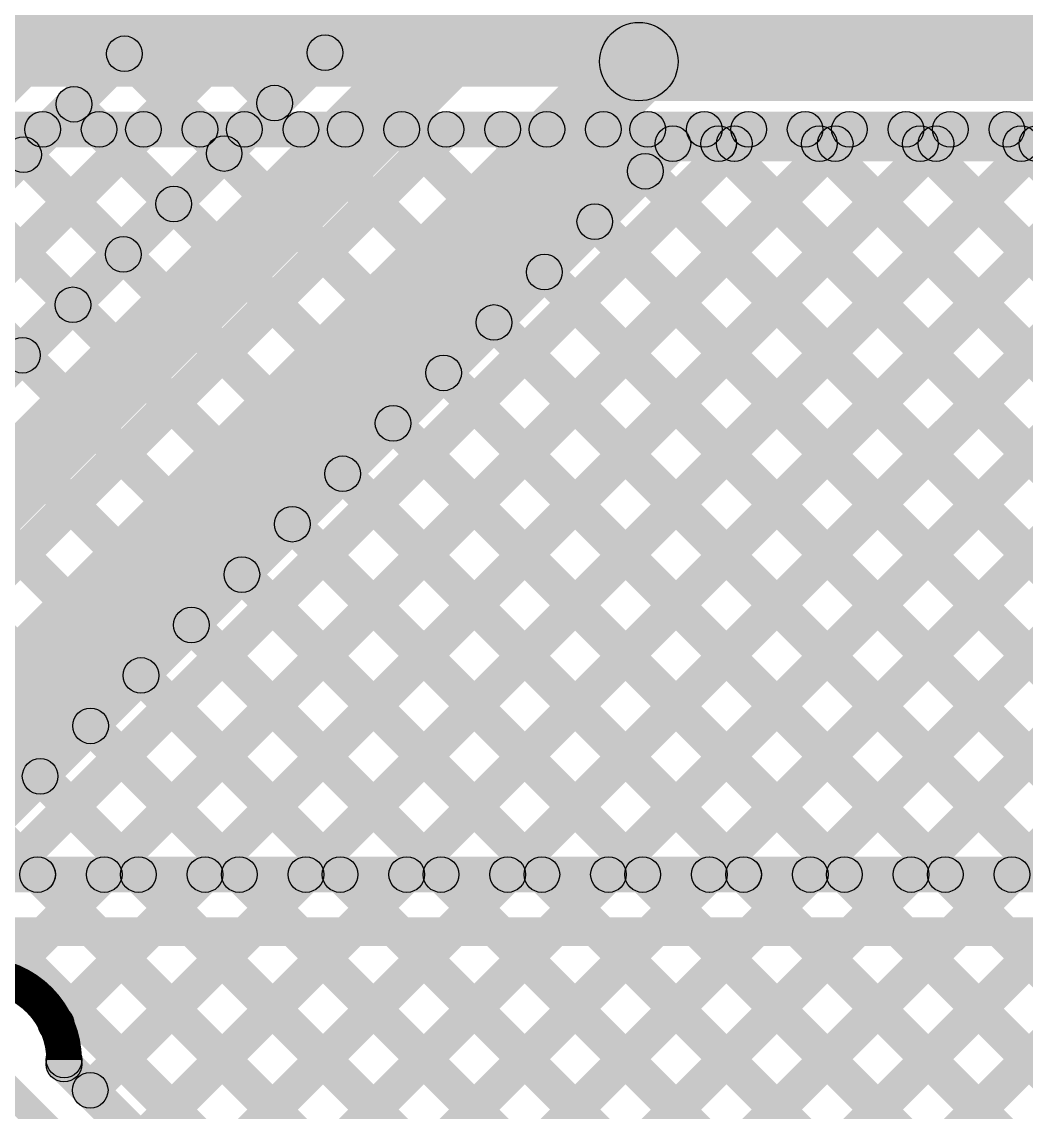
# Model space of a CAD drawing. Header units: millimetres. Extents: x -0.08 to 5.25, y -0.08 to 2.73.
# Drawn here: x 1.205 to 1.4866, y 2.0134 to 2.3192 of the extents above; entities that cross this region are included whole.
import ezdxf

# ---------------------------------------------------------------- set-up
doc = ezdxf.new("R2010")
doc.units = ezdxf.units.MM
doc.header["$MEASUREMENT"] = 0
doc.layers.add('BottomLayer', color=5, linetype='Continuous')
doc.layers.add('TopLayer', color=1, linetype='Continuous')

msp = doc.modelspace()

# ---------------------------------------------------------------- hatches: boundary and pattern name
at = {"layer": 'BottomLayer'}
for points in [[(0.98178, 2.07522), (0.96622, 2.09078), (1.28922, 2.41378), (1.30478, 2.39822)], [(1.10646, 2.17587), (1.09939, 2.18294), (1.30299, 2.38654), (1.31006, 2.37946)], [(1.10646, 2.17587), (1.09939, 2.18294), (1.30299, 2.38654), (1.31006, 2.37946)], [(1.12929, 2.17215), (1.12222, 2.17922), (1.32953, 2.38654), (1.33661, 2.37946)], [(1.12929, 2.17215), (1.12222, 2.17922), (1.32953, 2.38654), (1.3366, 2.37946)], [(1.13834, 2.15292), (1.13127, 2.15999), (1.35782, 2.38654), (1.36489, 2.37946)], [(1.13834, 2.15292), (1.13127, 2.15999), (1.35782, 2.38654), (1.36489, 2.37946)], [(1.13828, 2.15174), (1.13121, 2.15881), (1.3322, 2.3598), (1.33927, 2.35273)], [(1.13828, 2.15174), (1.13121, 2.15881), (1.3322, 2.3598), (1.33927, 2.35273)], [(1.10278, 2.07522), (1.08722, 2.09078), (1.34422, 2.34778), (1.35978, 2.33222)], [(1.25847, 2.33495), (1.26555, 2.34202), (1.29352, 2.31405), (1.28645, 2.30697)], [(1.25847, 2.33495), (1.26554, 2.34202), (1.29352, 2.31404), (1.28645, 2.30697)], [(1.24433, 2.32081), (1.2514, 2.32788), (1.27938, 2.2999), (1.27231, 2.29283)], [(1.24433, 2.3208), (1.2514, 2.32788), (1.27938, 2.2999), (1.2723, 2.29283)], [(1.378, 2.297), (1.378, 2.319), (2.19011, 2.319), (2.19011, 2.297)], [(1.13378, 2.04822), (1.11822, 2.06378), (1.37022, 2.31578), (1.38578, 2.30022)], [(1.23019, 2.30666), (1.23726, 2.31373), (1.26523, 2.28576), (1.25816, 2.27869)], [(1.23019, 2.30666), (1.23726, 2.31373), (1.26523, 2.28576), (1.25816, 2.27869)], [(1.21605, 2.29252), (1.22312, 2.29959), (1.25109, 2.27162), (1.24402, 2.26455)], [(1.21605, 2.29252), (1.22312, 2.29959), (1.25109, 2.27162), (1.24402, 2.26455)], [(1.15254, 2.02569), (1.14546, 2.03276), (1.40124, 2.28854), (1.40831, 2.28146)], [(1.15254, 2.04294), (1.14546, 2.05001), (1.38399, 2.28854), (1.39106, 2.28146)], [(1.15254, 2.02569), (1.14546, 2.03276), (1.40124, 2.28854), (1.40831, 2.28146)], [(1.15254, 2.04294), (1.14546, 2.05001), (1.38399, 2.28854), (1.39106, 2.28146)], [(1.20262, 2.04749), (1.19555, 2.05456), (1.42952, 2.28854), (1.4366, 2.28146)], [(1.20262, 2.04749), (1.19555, 2.05456), (1.42952, 2.28854), (1.43659, 2.28146)], [(1.21806, 2.03465), (1.21099, 2.04172), (1.45781, 2.28854), (1.46488, 2.28146)], [(1.21806, 2.03465), (1.21099, 2.04172), (1.45781, 2.28854), (1.46488, 2.28146)], [(1.22766, 2.01596), (1.22059, 2.02303), (1.48609, 2.28854), (1.49316, 2.28146)], [(1.22766, 2.01596), (1.22059, 2.02304), (1.48609, 2.28854), (1.49316, 2.28146)], [(1.24181, 2.00182), (1.23473, 2.00889), (1.51438, 2.28854), (1.52145, 2.28146)], [(1.24181, 2.00182), (1.23473, 2.00889), (1.51438, 2.28854), (1.52145, 2.28146)], [(1.25595, 1.98768), (1.24888, 1.99475), (1.54266, 2.28854), (1.54973, 2.28146)], [(1.25595, 1.98768), (1.24888, 1.99475), (1.54266, 2.28854), (1.54973, 2.28146)], [(1.27009, 1.97354), (1.26302, 1.98061), (1.57095, 2.28854), (1.57802, 2.28146)], [(1.27009, 1.97354), (1.26302, 1.98061), (1.57095, 2.28854), (1.57802, 2.28146)], [(1.28423, 1.9594), (1.27716, 1.96647), (1.59923, 2.28854), (1.6063, 2.28146)], [(1.28423, 1.9594), (1.27716, 1.96647), (1.59923, 2.28854), (1.6063, 2.28146)], [(1.29735, 1.94422), (1.29027, 1.9513), (1.62751, 2.28854), (1.63459, 2.28146)], [(1.29735, 1.94422), (1.29027, 1.9513), (1.62751, 2.28854), (1.63458, 2.28146)], [(1.29835, 1.91694), (1.29128, 1.92401), (1.6558, 2.28854), (1.66287, 2.28146)], [(1.29835, 1.91694), (1.29128, 1.92401), (1.6558, 2.28854), (1.66287, 2.28146)], [(1.32615, 1.91646), (1.31908, 1.92354), (1.68408, 2.28854), (1.69115, 2.28146)], [(1.32615, 1.91646), (1.31908, 1.92354), (1.68408, 2.28854), (1.69115, 2.28146)], [(1.35444, 1.91646), (1.34737, 1.92354), (1.71237, 2.28854), (1.71944, 2.28146)], [(1.35444, 1.91646), (1.34737, 1.92354), (1.71237, 2.28854), (1.71944, 2.28146)], [(1.38272, 1.91646), (1.37565, 1.92354), (1.74065, 2.28854), (1.74772, 2.28146)], [(1.38272, 1.91646), (1.37565, 1.92354), (1.74065, 2.28854), (1.74772, 2.28146)], [(1.38753, 2.28), (1.38753, 2.29), (2.18059, 2.29), (2.18059, 2.28)], [(1.38753, 2.28), (1.38753, 2.29), (2.18059, 2.29), (2.18059, 2.28)], [(1.39681, 2.28146), (1.40388, 2.28854), (1.76888, 1.92354), (1.76181, 1.91646)], [(1.39681, 2.28146), (1.40388, 2.28854), (1.76888, 1.92354), (1.76181, 1.91646)], [(1.42509, 2.28146), (1.43217, 2.28854), (1.79717, 1.92354), (1.79009, 1.91646)], [(1.42509, 2.28146), (1.43216, 2.28854), (1.79716, 1.92354), (1.79009, 1.91646)], [(1.45338, 2.28146), (1.46045, 2.28854), (1.82545, 1.92354), (1.81838, 1.91646)], [(1.45338, 2.28146), (1.46045, 2.28854), (1.82545, 1.92354), (1.81838, 1.91646)], [(1.48166, 2.28146), (1.48873, 2.28854), (1.85373, 1.92354), (1.84666, 1.91646)], [(1.48166, 2.28146), (1.48873, 2.28854), (1.85373, 1.92354), (1.84666, 1.91646)], [(1.20191, 2.27838), (1.20898, 2.28545), (1.23695, 2.25748), (1.22988, 2.25041)], [(1.20191, 2.27838), (1.20898, 2.28545), (1.23695, 2.25748), (1.22988, 2.25041)], [(1.37626, 2.27373), (1.38333, 2.2808), (1.7406, 1.92354), (1.73353, 1.91646)], [(1.37626, 2.27373), (1.38333, 2.2808), (1.7406, 1.92354), (1.73352, 1.91646)], [(1.18776, 2.26424), (1.19483, 2.27131), (1.22281, 2.24333), (1.21574, 2.23626)], [(1.18776, 2.26424), (1.19483, 2.27131), (1.22281, 2.24333), (1.21574, 2.23626)], [(1.36212, 2.25959), (1.36919, 2.26666), (1.71231, 1.92354), (1.70524, 1.91646)], [(1.36212, 2.25959), (1.36919, 2.26666), (1.71231, 1.92354), (1.70524, 1.91646)], [(1.17362, 2.25009), (1.18069, 2.25717), (1.20867, 2.22919), (1.20159, 2.22212)], [(1.17362, 2.25009), (1.18069, 2.25717), (1.20867, 2.22919), (1.20159, 2.22212)], [(1.34797, 2.24545), (1.35505, 2.25252), (1.68403, 1.92354), (1.67696, 1.91646)], [(1.34797, 2.24545), (1.35504, 2.25252), (1.68403, 1.92354), (1.67696, 1.91646)], [(1.33383, 2.23131), (1.3409, 2.23838), (1.65574, 1.92354), (1.64867, 1.91646)], [(1.33383, 2.2313), (1.3409, 2.23838), (1.65574, 1.92354), (1.64867, 1.91646)], [(1.31969, 2.21716), (1.32676, 2.22423), (1.62746, 1.92354), (1.62039, 1.91646)], [(1.31969, 2.21716), (1.32676, 2.22423), (1.62746, 1.92354), (1.62039, 1.91646)], [(1.30555, 2.20302), (1.31262, 2.21009), (1.59918, 1.92354), (1.5921, 1.91646)], [(1.30555, 2.20302), (1.31262, 2.21009), (1.59917, 1.92354), (1.5921, 1.91646)], [(1.29141, 2.18888), (1.29848, 2.19595), (1.57089, 1.92354), (1.56382, 1.91646)], [(1.29141, 2.18888), (1.29848, 2.19595), (1.57089, 1.92354), (1.56382, 1.91646)], [(1.27726, 2.17474), (1.28433, 2.18181), (1.54261, 1.92354), (1.53554, 1.91646)], [(1.27726, 2.17474), (1.28433, 2.18181), (1.54261, 1.92354), (1.53553, 1.91646)], [(1.26312, 2.16059), (1.27019, 2.16767), (1.51432, 1.92354), (1.50725, 1.91646)], [(1.26312, 2.16059), (1.27019, 2.16767), (1.51432, 1.92354), (1.50725, 1.91646)], [(1.24898, 2.14645), (1.25605, 2.15352), (1.48604, 1.92354), (1.47897, 1.91646)], [(1.24898, 2.14645), (1.25605, 2.15352), (1.48604, 1.92354), (1.47897, 1.91646)], [(1.23484, 2.13231), (1.24191, 2.13938), (1.45775, 1.92354), (1.45068, 1.91646)], [(1.23484, 2.13231), (1.24191, 2.13938), (1.45775, 1.92354), (1.45068, 1.91646)], [(1.22069, 2.11817), (1.22777, 2.12524), (1.42947, 1.92354), (1.4224, 1.91646)], [(1.22069, 2.11817), (1.22777, 2.12524), (1.42947, 1.92354), (1.4224, 1.91646)], [(1.20655, 2.10403), (1.21362, 2.1111), (1.40119, 1.92354), (1.39411, 1.91646)], [(1.20655, 2.10403), (1.21362, 2.1111), (1.40118, 1.92354), (1.39411, 1.91646)], [(1.19241, 2.08988), (1.19948, 2.09695), (1.3729, 1.92354), (1.36583, 1.91646)], [(1.19241, 2.08988), (1.19948, 2.09695), (1.3729, 1.92354), (1.36583, 1.91646)], [(1.17827, 2.07574), (1.18534, 2.08281), (1.34462, 1.92354), (1.33755, 1.91646)], [(1.17827, 2.07574), (1.18534, 2.08281), (1.34462, 1.92354), (1.33754, 1.91646)], [(1.19017, 2.02517), (1.19583, 2.03083), (1.28164, 1.94502), (1.27598, 1.93936)], [(1.21325, 2.02331), (1.22032, 2.03038), (1.29365, 1.95705), (1.28658, 1.94998)], [(1.21325, 2.02331), (1.22032, 2.03038), (1.29365, 1.95705), (1.28658, 1.94998)]]:
    msp.add_hatch(color=5, dxfattribs=at).paths.add_polyline_path(points)
h = msp.add_hatch(color=5, dxfattribs=at)
edge = h.paths.add_edge_path()
edge.add_arc((1.378, 2.308), 0.011, 0, 360)
h = msp.add_hatch(color=5, dxfattribs=at)
edge = h.paths.add_edge_path()
edge.add_arc((1.378, 2.308), 0.011, 0, 360)
h = msp.add_hatch(color=5, dxfattribs=at)
edge = h.paths.add_edge_path()
edge.add_arc((1.23373, 2.3102), 0.005, 0, 360)
h = msp.add_hatch(color=5, dxfattribs=at)
edge = h.paths.add_edge_path()
edge.add_arc((1.23373, 2.3102), 0.005, 0, 360)
h = msp.add_hatch(color=5, dxfattribs=at)
edge = h.paths.add_edge_path()
edge.add_arc((1.28998, 2.31051), 0.005, 0, 360)
h = msp.add_hatch(color=5, dxfattribs=at)
edge = h.paths.add_edge_path()
edge.add_arc((1.28998, 2.31051), 0.005, 0, 360)
h = msp.add_hatch(color=5, dxfattribs=at)
edge = h.paths.add_edge_path()
edge.add_arc((1.21958, 2.29606), 0.005, 0, 360)
h = msp.add_hatch(color=5, dxfattribs=at)
edge = h.paths.add_edge_path()
edge.add_arc((1.21958, 2.29606), 0.005, 0, 360)
h = msp.add_hatch(color=5, dxfattribs=at)
edge = h.paths.add_edge_path()
edge.add_arc((1.27584, 2.29637), 0.005, 0, 360)
h = msp.add_hatch(color=5, dxfattribs=at)
edge = h.paths.add_edge_path()
edge.add_arc((1.27584, 2.29637), 0.005, 0, 360)
h = msp.add_hatch(color=5, dxfattribs=at)
edge = h.paths.add_edge_path()
edge.add_arc((1.38753, 2.285), 0.005, 0, 360)
h = msp.add_hatch(color=5, dxfattribs=at)
edge = h.paths.add_edge_path()
edge.add_arc((1.38753, 2.285), 0.005, 0, 360)
h = msp.add_hatch(color=5, dxfattribs=at)
edge = h.paths.add_edge_path()
edge.add_arc((1.38753, 2.285), 0.005, 0, 360)
h = msp.add_hatch(color=5, dxfattribs=at)
edge = h.paths.add_edge_path()
edge.add_arc((1.38753, 2.285), 0.005, 0, 360)
h = msp.add_hatch(color=5, dxfattribs=at)
edge = h.paths.add_edge_path()
edge.add_arc((1.40035, 2.285), 0.005, 0, 360)
h = msp.add_hatch(color=5, dxfattribs=at)
edge = h.paths.add_edge_path()
edge.add_arc((1.40034, 2.285), 0.005, 0, 360)
h = msp.add_hatch(color=5, dxfattribs=at)
edge = h.paths.add_edge_path()
edge.add_arc((1.40478, 2.285), 0.005, 0, 360)
h = msp.add_hatch(color=5, dxfattribs=at)
edge = h.paths.add_edge_path()
edge.add_arc((1.40477, 2.285), 0.005, 0, 360)
h = msp.add_hatch(color=5, dxfattribs=at)
edge = h.paths.add_edge_path()
edge.add_arc((1.42863, 2.285), 0.005, 0, 360)
h = msp.add_hatch(color=5, dxfattribs=at)
edge = h.paths.add_edge_path()
edge.add_arc((1.42863, 2.285), 0.005, 0, 360)
h = msp.add_hatch(color=5, dxfattribs=at)
edge = h.paths.add_edge_path()
edge.add_arc((1.43306, 2.285), 0.005, 0, 360)
h = msp.add_hatch(color=5, dxfattribs=at)
edge = h.paths.add_edge_path()
edge.add_arc((1.43306, 2.285), 0.005, 0, 360)
h = msp.add_hatch(color=5, dxfattribs=at)
edge = h.paths.add_edge_path()
edge.add_arc((1.45691, 2.285), 0.005, 0, 360)
h = msp.add_hatch(color=5, dxfattribs=at)
edge = h.paths.add_edge_path()
edge.add_arc((1.45691, 2.285), 0.005, 0, 360)
h = msp.add_hatch(color=5, dxfattribs=at)
edge = h.paths.add_edge_path()
edge.add_arc((1.46134, 2.285), 0.005, 0, 360)
h = msp.add_hatch(color=5, dxfattribs=at)
edge = h.paths.add_edge_path()
edge.add_arc((1.46134, 2.285), 0.005, 0, 360)
h = msp.add_hatch(color=5, dxfattribs=at)
edge = h.paths.add_edge_path()
edge.add_arc((1.4852, 2.285), 0.005, 0, 360)
h = msp.add_hatch(color=5, dxfattribs=at)
edge = h.paths.add_edge_path()
edge.add_arc((1.4852, 2.285), 0.005, 0, 360)
h = msp.add_hatch(color=5, dxfattribs=at)
edge = h.paths.add_edge_path()
edge.add_arc((1.48963, 2.285), 0.005, 0, 360)
h = msp.add_hatch(color=5, dxfattribs=at)
edge = h.paths.add_edge_path()
edge.add_arc((1.48963, 2.285), 0.005, 0, 360)
h = msp.add_hatch(color=5, dxfattribs=at)
edge = h.paths.add_edge_path()
edge.add_arc((1.20544, 2.28191), 0.005, 0, 360)
h = msp.add_hatch(color=5, dxfattribs=at)
edge = h.paths.add_edge_path()
edge.add_arc((1.20544, 2.28191), 0.005, 0, 360)
h = msp.add_hatch(color=5, dxfattribs=at)
edge = h.paths.add_edge_path()
edge.add_arc((1.2617, 2.28223), 0.005, 0, 360)
h = msp.add_hatch(color=5, dxfattribs=at)
edge = h.paths.add_edge_path()
edge.add_arc((1.2617, 2.28223), 0.005, 0, 360)
h = msp.add_hatch(color=5, dxfattribs=at)
edge = h.paths.add_edge_path()
edge.add_arc((1.37979, 2.27727), 0.005, 0, 360)
h = msp.add_hatch(color=5, dxfattribs=at)
edge = h.paths.add_edge_path()
edge.add_arc((1.37979, 2.27727), 0.005, 0, 360)
h = msp.add_hatch(color=5, dxfattribs=at)
edge = h.paths.add_edge_path()
edge.add_arc((1.24756, 2.26808), 0.005, 0, 360)
h = msp.add_hatch(color=5, dxfattribs=at)
edge = h.paths.add_edge_path()
edge.add_arc((1.24756, 2.26808), 0.005, 0, 360)
h = msp.add_hatch(color=5, dxfattribs=at)
edge = h.paths.add_edge_path()
edge.add_arc((1.36565, 2.26313), 0.005, 0, 360)
h = msp.add_hatch(color=5, dxfattribs=at)
edge = h.paths.add_edge_path()
edge.add_arc((1.36565, 2.26312), 0.005, 0, 360)
h = msp.add_hatch(color=5, dxfattribs=at)
edge = h.paths.add_edge_path()
edge.add_arc((1.23341, 2.25394), 0.005, 0, 360)
h = msp.add_hatch(color=5, dxfattribs=at)
edge = h.paths.add_edge_path()
edge.add_arc((1.23341, 2.25394), 0.005, 0, 360)
h = msp.add_hatch(color=5, dxfattribs=at)
edge = h.paths.add_edge_path()
edge.add_arc((1.35151, 2.24898), 0.005, 0, 360)
h = msp.add_hatch(color=5, dxfattribs=at)
edge = h.paths.add_edge_path()
edge.add_arc((1.35151, 2.24898), 0.005, 0, 360)
h = msp.add_hatch(color=5, dxfattribs=at)
edge = h.paths.add_edge_path()
edge.add_arc((1.21927, 2.2398), 0.005, 0, 360)
h = msp.add_hatch(color=5, dxfattribs=at)
edge = h.paths.add_edge_path()
edge.add_arc((1.21927, 2.2398), 0.005, 0, 360)
h = msp.add_hatch(color=5, dxfattribs=at)
edge = h.paths.add_edge_path()
edge.add_arc((1.33737, 2.23484), 0.005, 0, 360)
h = msp.add_hatch(color=5, dxfattribs=at)
edge = h.paths.add_edge_path()
edge.add_arc((1.33737, 2.23484), 0.005, 0, 360)
h = msp.add_hatch(color=5, dxfattribs=at)
edge = h.paths.add_edge_path()
edge.add_arc((1.20513, 2.22566), 0.005, 0, 360)
h = msp.add_hatch(color=5, dxfattribs=at)
edge = h.paths.add_edge_path()
edge.add_arc((1.20513, 2.22566), 0.005, 0, 360)
h = msp.add_hatch(color=5, dxfattribs=at)
edge = h.paths.add_edge_path()
edge.add_arc((1.32323, 2.2207), 0.005, 0, 360)
h = msp.add_hatch(color=5, dxfattribs=at)
edge = h.paths.add_edge_path()
edge.add_arc((1.32323, 2.2207), 0.005, 0, 360)
h = msp.add_hatch(color=5, dxfattribs=at)
edge = h.paths.add_edge_path()
edge.add_arc((1.30908, 2.20656), 0.005, 0, 360)
h = msp.add_hatch(color=5, dxfattribs=at)
edge = h.paths.add_edge_path()
edge.add_arc((1.30908, 2.20656), 0.005, 0, 360)
h = msp.add_hatch(color=5, dxfattribs=at)
edge = h.paths.add_edge_path()
edge.add_arc((1.29494, 2.19241), 0.005, 0, 360)
h = msp.add_hatch(color=5, dxfattribs=at)
edge = h.paths.add_edge_path()
edge.add_arc((1.29494, 2.19241), 0.005, 0, 360)
h = msp.add_hatch(color=5, dxfattribs=at)
edge = h.paths.add_edge_path()
edge.add_arc((1.2808, 2.17827), 0.005, 0, 360)
h = msp.add_hatch(color=5, dxfattribs=at)
edge = h.paths.add_edge_path()
edge.add_arc((1.2808, 2.17827), 0.005, 0, 360)
h = msp.add_hatch(color=5, dxfattribs=at)
edge = h.paths.add_edge_path()
edge.add_arc((1.26666, 2.16413), 0.005, 0, 360)
h = msp.add_hatch(color=5, dxfattribs=at)
edge = h.paths.add_edge_path()
edge.add_arc((1.26666, 2.16413), 0.005, 0, 360)
h = msp.add_hatch(color=5, dxfattribs=at)
edge = h.paths.add_edge_path()
edge.add_arc((1.25251, 2.14999), 0.005, 0, 360)
h = msp.add_hatch(color=5, dxfattribs=at)
edge = h.paths.add_edge_path()
edge.add_arc((1.25251, 2.14999), 0.005, 0, 360)
h = msp.add_hatch(color=5, dxfattribs=at)
edge = h.paths.add_edge_path()
edge.add_arc((1.23837, 2.13585), 0.005, 0, 360)
h = msp.add_hatch(color=5, dxfattribs=at)
edge = h.paths.add_edge_path()
edge.add_arc((1.23837, 2.13585), 0.005, 0, 360)
h = msp.add_hatch(color=5, dxfattribs=at)
edge = h.paths.add_edge_path()
edge.add_arc((1.22423, 2.1217), 0.005, 0, 360)
h = msp.add_hatch(color=5, dxfattribs=at)
edge = h.paths.add_edge_path()
edge.add_arc((1.22423, 2.1217), 0.005, 0, 360)
h = msp.add_hatch(color=5, dxfattribs=at)
edge = h.paths.add_edge_path()
edge.add_arc((1.21009, 2.10756), 0.005, 0, 360)
h = msp.add_hatch(color=5, dxfattribs=at)
edge = h.paths.add_edge_path()
edge.add_arc((1.21009, 2.10756), 0.005, 0, 360)
h = msp.add_hatch(color=5, dxfattribs=at)
edge = h.paths.add_edge_path()
edge.add_arc((1.21452, 2.03818), 0.005, 0, 360)
h = msp.add_hatch(color=5, dxfattribs=at)
edge = h.paths.add_edge_path()
edge.add_arc((1.21452, 2.03818), 0.005, 0, 360)
h = msp.add_hatch(color=5, dxfattribs=at)
edge = h.paths.add_edge_path()
edge.add_arc((1.21678, 2.02684), 0.005, 0, 360)
h = msp.add_hatch(color=5, dxfattribs=at)
edge = h.paths.add_edge_path()
edge.add_arc((1.21678, 2.02684), 0.005, 0, 360)
h = msp.add_hatch(color=5, dxfattribs=at)
edge = h.paths.add_edge_path()
edge.add_arc((1.21681, 2.028), 0.005, 0, 360)
h = msp.add_hatch(color=5, dxfattribs=at)
edge = h.paths.add_edge_path()
edge.add_arc((1.21681, 2.028), 0.005, 0, 360)
h = msp.add_hatch(color=5, dxfattribs=at)
edge = h.paths.add_edge_path()
edge.add_arc((1.22413, 2.0195), 0.005, 0, 360)
h = msp.add_hatch(color=5, dxfattribs=at)
edge = h.paths.add_edge_path()
edge.add_arc((1.22413, 2.0195), 0.005, 0, 360)
at = {"layer": 'TopLayer'}
for points in [[(1.164, 2.301), (1.164, 2.323), (2.36816, 2.323), (2.36816, 2.301)], [(1.17353, 2.284), (1.17353, 2.294), (2.35804, 2.294), (2.35804, 2.284)], [(1.17353, 2.284), (1.17353, 2.294), (2.35804, 2.294), (2.35804, 2.284)], [(1.09242, 2.07871), (1.08535, 2.08578), (1.2921, 2.29254), (1.29917, 2.28546)], [(1.09242, 2.02214), (1.08535, 2.02921), (1.34867, 2.29254), (1.35574, 2.28546)], [(1.09242, 2.05042), (1.08535, 2.05749), (1.32039, 2.29254), (1.32746, 2.28546)], [(1.09242, 2.02214), (1.08535, 2.02921), (1.34867, 2.29254), (1.35574, 2.28546)], [(1.09242, 2.07871), (1.08535, 2.08578), (1.2921, 2.29254), (1.29917, 2.28546)], [(1.09242, 2.05042), (1.08535, 2.0575), (1.32039, 2.29254), (1.32746, 2.28546)], [(1.13754, 2.20868), (1.13046, 2.21575), (1.20725, 2.29254), (1.21432, 2.28546)], [(1.13754, 2.18039), (1.13046, 2.18747), (1.23553, 2.29254), (1.24261, 2.28546)], [(1.13754, 2.20868), (1.13046, 2.21575), (1.20725, 2.29254), (1.21432, 2.28546)], [(1.13754, 2.1804), (1.13046, 2.18747), (1.23553, 2.29254), (1.2426, 2.28546)], [(1.13834, 2.15292), (1.13127, 2.15999), (1.26382, 2.29254), (1.27089, 2.28546)], [(1.13834, 2.15292), (1.13127, 2.15999), (1.26382, 2.29254), (1.27089, 2.28546)], [(1.17503, 2.07646), (1.16795, 2.08354), (1.37695, 2.29254), (1.38403, 2.28546)], [(1.17503, 2.07646), (1.16796, 2.08354), (1.37696, 2.29254), (1.38403, 2.28546)], [(1.16826, 2.28374), (1.17533, 2.29081), (1.38261, 2.08354), (1.37554, 2.07646)], [(1.16826, 2.28374), (1.17533, 2.29081), (1.38261, 2.08354), (1.37553, 2.07646)], [(1.19482, 2.28546), (1.20189, 2.29254), (1.41089, 2.08354), (1.40382, 2.07646)], [(1.19482, 2.28546), (1.20189, 2.29254), (1.41089, 2.08354), (1.40382, 2.07646)], [(1.20331, 2.07646), (1.19624, 2.08354), (1.40524, 2.29254), (1.41231, 2.28546)], [(1.20331, 2.07646), (1.19624, 2.08354), (1.40524, 2.29254), (1.41231, 2.28546)], [(1.2231, 2.28546), (1.23018, 2.29254), (1.43918, 2.08354), (1.4321, 2.07646)], [(1.2231, 2.28546), (1.23017, 2.29254), (1.43917, 2.08354), (1.4321, 2.07646)], [(1.2316, 2.07646), (1.22452, 2.08354), (1.43352, 2.29254), (1.4406, 2.28546)], [(1.23159, 2.07646), (1.22452, 2.08354), (1.43352, 2.29254), (1.44059, 2.28546)], [(1.25139, 2.28546), (1.25846, 2.29254), (1.46746, 2.08354), (1.46039, 2.07646)], [(1.25139, 2.28546), (1.25846, 2.29254), (1.46746, 2.08354), (1.46039, 2.07646)], [(1.25988, 2.07646), (1.25281, 2.08354), (1.46181, 2.29254), (1.46888, 2.28546)], [(1.25988, 2.07646), (1.25281, 2.08354), (1.46181, 2.29254), (1.46888, 2.28546)], [(1.27967, 2.28546), (1.28674, 2.29254), (1.49574, 2.08354), (1.48867, 2.07646)], [(1.27967, 2.28546), (1.28674, 2.29254), (1.49574, 2.08354), (1.48867, 2.07646)], [(1.28816, 2.07646), (1.28109, 2.08354), (1.49009, 2.29254), (1.49716, 2.28546)], [(1.28816, 2.07646), (1.28109, 2.08354), (1.49009, 2.29254), (1.49716, 2.28546)], [(1.30796, 2.28546), (1.31503, 2.29254), (1.52403, 2.08354), (1.51696, 2.07646)], [(1.30796, 2.28546), (1.31503, 2.29254), (1.52403, 2.08354), (1.51696, 2.07646)], [(1.31645, 2.07646), (1.30938, 2.08354), (1.51838, 2.29254), (1.52545, 2.28546)], [(1.31645, 2.07646), (1.30938, 2.08354), (1.51838, 2.29254), (1.52545, 2.28546)], [(1.33624, 2.28546), (1.34331, 2.29254), (1.55231, 2.08354), (1.54524, 2.07646)], [(1.33624, 2.28546), (1.34331, 2.29254), (1.55231, 2.08354), (1.54524, 2.07646)], [(1.34473, 2.07646), (1.33766, 2.08354), (1.54666, 2.29254), (1.55373, 2.28546)], [(1.34473, 2.07646), (1.33766, 2.08354), (1.54666, 2.29254), (1.55373, 2.28546)], [(1.36452, 2.28546), (1.3716, 2.29254), (1.5806, 2.08354), (1.57352, 2.07646)], [(1.36453, 2.28546), (1.3716, 2.29254), (1.5806, 2.08354), (1.57353, 2.07646)], [(1.37302, 2.07646), (1.36595, 2.08354), (1.57495, 2.29254), (1.58202, 2.28546)], [(1.37302, 2.07646), (1.36595, 2.08354), (1.57495, 2.29254), (1.58202, 2.28546)], [(1.39281, 2.28546), (1.39988, 2.29254), (1.60888, 2.08354), (1.60181, 2.07646)], [(1.39281, 2.28546), (1.39988, 2.29254), (1.60888, 2.08354), (1.60181, 2.07646)], [(1.4013, 2.07646), (1.39423, 2.08354), (1.60323, 2.29254), (1.6103, 2.28546)], [(1.4013, 2.07646), (1.39423, 2.08354), (1.60323, 2.29254), (1.6103, 2.28546)], [(1.42109, 2.28546), (1.42817, 2.29254), (1.63717, 2.08354), (1.63009, 2.07646)], [(1.42109, 2.28546), (1.42816, 2.29254), (1.63716, 2.08354), (1.63009, 2.07646)], [(1.42959, 2.07646), (1.42251, 2.08354), (1.63151, 2.29254), (1.63859, 2.28546)], [(1.42958, 2.07646), (1.42251, 2.08354), (1.63151, 2.29254), (1.63858, 2.28546)], [(1.44938, 2.28546), (1.45645, 2.29254), (1.66545, 2.08354), (1.65838, 2.07646)], [(1.44938, 2.28546), (1.45645, 2.29254), (1.66545, 2.08354), (1.65838, 2.07646)], [(1.45787, 2.07646), (1.4508, 2.08354), (1.6598, 2.29254), (1.66687, 2.28546)], [(1.45787, 2.07646), (1.4508, 2.08354), (1.6598, 2.29254), (1.66687, 2.28546)], [(1.47766, 2.28546), (1.48473, 2.29254), (1.69373, 2.08354), (1.68666, 2.07646)], [(1.47766, 2.28546), (1.48473, 2.29254), (1.69373, 2.08354), (1.68666, 2.07646)], [(1.48615, 2.07646), (1.47908, 2.08354), (1.68808, 2.29254), (1.69515, 2.28546)], [(1.48615, 2.07646), (1.47908, 2.08354), (1.68808, 2.29254), (1.69515, 2.28546)], [(1.15412, 2.26959), (1.16119, 2.27667), (1.35432, 2.08354), (1.34725, 2.07646)], [(1.15412, 2.26959), (1.16119, 2.27667), (1.35432, 2.08354), (1.34725, 2.07646)], [(1.13998, 2.25545), (1.14705, 2.26252), (1.32604, 2.08354), (1.31897, 2.07646)], [(1.13998, 2.25545), (1.14705, 2.26252), (1.32604, 2.08354), (1.31897, 2.07646)], [(1.13046, 2.23668), (1.13754, 2.24375), (1.29775, 2.08354), (1.29068, 2.07646)], [(1.13046, 2.23668), (1.13754, 2.24375), (1.29775, 2.08354), (1.29068, 2.07646)], [(1.13046, 2.2084), (1.13754, 2.21547), (1.26947, 2.08354), (1.2624, 2.07646)], [(1.13046, 2.2084), (1.13754, 2.21547), (1.26947, 2.08354), (1.2624, 2.07646)], [(1.13046, 2.18011), (1.13754, 2.18719), (1.24119, 2.08354), (1.23411, 2.07646)], [(1.13046, 2.18011), (1.13754, 2.18718), (1.24118, 2.08354), (1.23411, 2.07646)], [(1.13116, 2.15113), (1.13823, 2.1582), (1.2129, 2.08354), (1.20583, 2.07646)], [(1.13116, 2.15113), (1.13823, 2.1582), (1.2129, 2.08354), (1.20583, 2.07646)], [(1.156, 2.075), (1.156, 2.085), (2.135, 2.085), (2.135, 2.075)], [(1.156, 2.075), (1.156, 2.085), (2.135, 2.085), (2.135, 2.075)], [(1.156, 2.06), (1.156, 2.068), (2.60547, 2.068), (2.60547, 2.06)]]:
    msp.add_hatch(color=1, dxfattribs=at).paths.add_polyline_path(points)
h = msp.add_hatch(color=1, dxfattribs=at)
edge = h.paths.add_edge_path()
edge.add_arc((1.21079, 2.289), 0.005, 0, 360)
h = msp.add_hatch(color=1, dxfattribs=at)
edge = h.paths.add_edge_path()
edge.add_arc((1.21078, 2.289), 0.005, 0, 360)
h = msp.add_hatch(color=1, dxfattribs=at)
edge = h.paths.add_edge_path()
edge.add_arc((1.22664, 2.289), 0.005, 0, 360)
h = msp.add_hatch(color=1, dxfattribs=at)
edge = h.paths.add_edge_path()
edge.add_arc((1.22664, 2.289), 0.005, 0, 360)
h = msp.add_hatch(color=1, dxfattribs=at)
edge = h.paths.add_edge_path()
edge.add_arc((1.23907, 2.289), 0.005, 0, 360)
h = msp.add_hatch(color=1, dxfattribs=at)
edge = h.paths.add_edge_path()
edge.add_arc((1.23907, 2.289), 0.005, 0, 360)
h = msp.add_hatch(color=1, dxfattribs=at)
edge = h.paths.add_edge_path()
edge.add_arc((1.25492, 2.289), 0.005, 0, 360)
h = msp.add_hatch(color=1, dxfattribs=at)
edge = h.paths.add_edge_path()
edge.add_arc((1.25492, 2.289), 0.005, 0, 360)
h = msp.add_hatch(color=1, dxfattribs=at)
edge = h.paths.add_edge_path()
edge.add_arc((1.26735, 2.289), 0.005, 0, 360)
h = msp.add_hatch(color=1, dxfattribs=at)
edge = h.paths.add_edge_path()
edge.add_arc((1.26735, 2.289), 0.005, 0, 360)
h = msp.add_hatch(color=1, dxfattribs=at)
edge = h.paths.add_edge_path()
edge.add_arc((1.28321, 2.289), 0.005, 0, 360)
h = msp.add_hatch(color=1, dxfattribs=at)
edge = h.paths.add_edge_path()
edge.add_arc((1.28321, 2.289), 0.005, 0, 360)
h = msp.add_hatch(color=1, dxfattribs=at)
edge = h.paths.add_edge_path()
edge.add_arc((1.29564, 2.289), 0.005, 0, 360)
h = msp.add_hatch(color=1, dxfattribs=at)
edge = h.paths.add_edge_path()
edge.add_arc((1.29564, 2.289), 0.005, 0, 360)
h = msp.add_hatch(color=1, dxfattribs=at)
edge = h.paths.add_edge_path()
edge.add_arc((1.31149, 2.289), 0.005, 0, 360)
h = msp.add_hatch(color=1, dxfattribs=at)
edge = h.paths.add_edge_path()
edge.add_arc((1.31149, 2.289), 0.005, 0, 360)
h = msp.add_hatch(color=1, dxfattribs=at)
edge = h.paths.add_edge_path()
edge.add_arc((1.32392, 2.289), 0.005, 0, 360)
h = msp.add_hatch(color=1, dxfattribs=at)
edge = h.paths.add_edge_path()
edge.add_arc((1.32392, 2.289), 0.005, 0, 360)
h = msp.add_hatch(color=1, dxfattribs=at)
edge = h.paths.add_edge_path()
edge.add_arc((1.33978, 2.289), 0.005, 0, 360)
h = msp.add_hatch(color=1, dxfattribs=at)
edge = h.paths.add_edge_path()
edge.add_arc((1.33978, 2.289), 0.005, 0, 360)
h = msp.add_hatch(color=1, dxfattribs=at)
edge = h.paths.add_edge_path()
edge.add_arc((1.35221, 2.289), 0.005, 0, 360)
h = msp.add_hatch(color=1, dxfattribs=at)
edge = h.paths.add_edge_path()
edge.add_arc((1.35221, 2.289), 0.005, 0, 360)
h = msp.add_hatch(color=1, dxfattribs=at)
edge = h.paths.add_edge_path()
edge.add_arc((1.36806, 2.289), 0.005, 0, 360)
h = msp.add_hatch(color=1, dxfattribs=at)
edge = h.paths.add_edge_path()
edge.add_arc((1.36806, 2.289), 0.005, 0, 360)
h = msp.add_hatch(color=1, dxfattribs=at)
edge = h.paths.add_edge_path()
edge.add_arc((1.38049, 2.289), 0.005, 0, 360)
h = msp.add_hatch(color=1, dxfattribs=at)
edge = h.paths.add_edge_path()
edge.add_arc((1.38049, 2.289), 0.005, 0, 360)
h = msp.add_hatch(color=1, dxfattribs=at)
edge = h.paths.add_edge_path()
edge.add_arc((1.39635, 2.289), 0.005, 0, 360)
h = msp.add_hatch(color=1, dxfattribs=at)
edge = h.paths.add_edge_path()
edge.add_arc((1.39634, 2.289), 0.005, 0, 360)
h = msp.add_hatch(color=1, dxfattribs=at)
edge = h.paths.add_edge_path()
edge.add_arc((1.40878, 2.289), 0.005, 0, 360)
h = msp.add_hatch(color=1, dxfattribs=at)
edge = h.paths.add_edge_path()
edge.add_arc((1.40877, 2.289), 0.005, 0, 360)
h = msp.add_hatch(color=1, dxfattribs=at)
edge = h.paths.add_edge_path()
edge.add_arc((1.42463, 2.289), 0.005, 0, 360)
h = msp.add_hatch(color=1, dxfattribs=at)
edge = h.paths.add_edge_path()
edge.add_arc((1.42463, 2.289), 0.005, 0, 360)
h = msp.add_hatch(color=1, dxfattribs=at)
edge = h.paths.add_edge_path()
edge.add_arc((1.43706, 2.289), 0.005, 0, 360)
h = msp.add_hatch(color=1, dxfattribs=at)
edge = h.paths.add_edge_path()
edge.add_arc((1.43706, 2.289), 0.005, 0, 360)
h = msp.add_hatch(color=1, dxfattribs=at)
edge = h.paths.add_edge_path()
edge.add_arc((1.45291, 2.289), 0.005, 0, 360)
h = msp.add_hatch(color=1, dxfattribs=at)
edge = h.paths.add_edge_path()
edge.add_arc((1.45291, 2.289), 0.005, 0, 360)
h = msp.add_hatch(color=1, dxfattribs=at)
edge = h.paths.add_edge_path()
edge.add_arc((1.46534, 2.289), 0.005, 0, 360)
h = msp.add_hatch(color=1, dxfattribs=at)
edge = h.paths.add_edge_path()
edge.add_arc((1.46534, 2.289), 0.005, 0, 360)
h = msp.add_hatch(color=1, dxfattribs=at)
edge = h.paths.add_edge_path()
edge.add_arc((1.4812, 2.289), 0.005, 0, 360)
h = msp.add_hatch(color=1, dxfattribs=at)
edge = h.paths.add_edge_path()
edge.add_arc((1.4812, 2.289), 0.005, 0, 360)
h = msp.add_hatch(color=1, dxfattribs=at)
edge = h.paths.add_edge_path()
edge.add_arc((1.20937, 2.08), 0.005, 0, 360)
h = msp.add_hatch(color=1, dxfattribs=at)
edge = h.paths.add_edge_path()
edge.add_arc((1.20936, 2.08), 0.005, 0, 360)
h = msp.add_hatch(color=1, dxfattribs=at)
edge = h.paths.add_edge_path()
edge.add_arc((1.22806, 2.08), 0.005, 0, 360)
h = msp.add_hatch(color=1, dxfattribs=at)
edge = h.paths.add_edge_path()
edge.add_arc((1.22806, 2.08), 0.005, 0, 360)
h = msp.add_hatch(color=1, dxfattribs=at)
edge = h.paths.add_edge_path()
edge.add_arc((1.23765, 2.08), 0.005, 0, 360)
h = msp.add_hatch(color=1, dxfattribs=at)
edge = h.paths.add_edge_path()
edge.add_arc((1.23765, 2.08), 0.005, 0, 360)
h = msp.add_hatch(color=1, dxfattribs=at)
edge = h.paths.add_edge_path()
edge.add_arc((1.25634, 2.08), 0.005, 0, 360)
h = msp.add_hatch(color=1, dxfattribs=at)
edge = h.paths.add_edge_path()
edge.add_arc((1.25634, 2.08), 0.005, 0, 360)
h = msp.add_hatch(color=1, dxfattribs=at)
edge = h.paths.add_edge_path()
edge.add_arc((1.26593, 2.08), 0.005, 0, 360)
h = msp.add_hatch(color=1, dxfattribs=at)
edge = h.paths.add_edge_path()
edge.add_arc((1.26593, 2.08), 0.005, 0, 360)
h = msp.add_hatch(color=1, dxfattribs=at)
edge = h.paths.add_edge_path()
edge.add_arc((1.28463, 2.08), 0.005, 0, 360)
h = msp.add_hatch(color=1, dxfattribs=at)
edge = h.paths.add_edge_path()
edge.add_arc((1.28463, 2.08), 0.005, 0, 360)
h = msp.add_hatch(color=1, dxfattribs=at)
edge = h.paths.add_edge_path()
edge.add_arc((1.29422, 2.08), 0.005, 0, 360)
h = msp.add_hatch(color=1, dxfattribs=at)
edge = h.paths.add_edge_path()
edge.add_arc((1.29422, 2.08), 0.005, 0, 360)
h = msp.add_hatch(color=1, dxfattribs=at)
edge = h.paths.add_edge_path()
edge.add_arc((1.31291, 2.08), 0.005, 0, 360)
h = msp.add_hatch(color=1, dxfattribs=at)
edge = h.paths.add_edge_path()
edge.add_arc((1.31291, 2.08), 0.005, 0, 360)
h = msp.add_hatch(color=1, dxfattribs=at)
edge = h.paths.add_edge_path()
edge.add_arc((1.3225, 2.08), 0.005, 0, 360)
h = msp.add_hatch(color=1, dxfattribs=at)
edge = h.paths.add_edge_path()
edge.add_arc((1.3225, 2.08), 0.005, 0, 360)
h = msp.add_hatch(color=1, dxfattribs=at)
edge = h.paths.add_edge_path()
edge.add_arc((1.3412, 2.08), 0.005, 0, 360)
h = msp.add_hatch(color=1, dxfattribs=at)
edge = h.paths.add_edge_path()
edge.add_arc((1.3412, 2.08), 0.005, 0, 360)
h = msp.add_hatch(color=1, dxfattribs=at)
edge = h.paths.add_edge_path()
edge.add_arc((1.35079, 2.08), 0.005, 0, 360)
h = msp.add_hatch(color=1, dxfattribs=at)
edge = h.paths.add_edge_path()
edge.add_arc((1.35079, 2.08), 0.005, 0, 360)
h = msp.add_hatch(color=1, dxfattribs=at)
edge = h.paths.add_edge_path()
edge.add_arc((1.36948, 2.08), 0.005, 0, 360)
h = msp.add_hatch(color=1, dxfattribs=at)
edge = h.paths.add_edge_path()
edge.add_arc((1.36948, 2.08), 0.005, 0, 360)
h = msp.add_hatch(color=1, dxfattribs=at)
edge = h.paths.add_edge_path()
edge.add_arc((1.37907, 2.08), 0.005, 0, 360)
h = msp.add_hatch(color=1, dxfattribs=at)
edge = h.paths.add_edge_path()
edge.add_arc((1.37907, 2.08), 0.005, 0, 360)
h = msp.add_hatch(color=1, dxfattribs=at)
edge = h.paths.add_edge_path()
edge.add_arc((1.39777, 2.08), 0.005, 0, 360)
h = msp.add_hatch(color=1, dxfattribs=at)
edge = h.paths.add_edge_path()
edge.add_arc((1.39776, 2.08), 0.005, 0, 360)
h = msp.add_hatch(color=1, dxfattribs=at)
edge = h.paths.add_edge_path()
edge.add_arc((1.40736, 2.08), 0.005, 0, 360)
h = msp.add_hatch(color=1, dxfattribs=at)
edge = h.paths.add_edge_path()
edge.add_arc((1.40735, 2.08), 0.005, 0, 360)
h = msp.add_hatch(color=1, dxfattribs=at)
edge = h.paths.add_edge_path()
edge.add_arc((1.42605, 2.08), 0.005, 0, 360)
h = msp.add_hatch(color=1, dxfattribs=at)
edge = h.paths.add_edge_path()
edge.add_arc((1.42605, 2.08), 0.005, 0, 360)
h = msp.add_hatch(color=1, dxfattribs=at)
edge = h.paths.add_edge_path()
edge.add_arc((1.43564, 2.08), 0.005, 0, 360)
h = msp.add_hatch(color=1, dxfattribs=at)
edge = h.paths.add_edge_path()
edge.add_arc((1.43564, 2.08), 0.005, 0, 360)
h = msp.add_hatch(color=1, dxfattribs=at)
edge = h.paths.add_edge_path()
edge.add_arc((1.45433, 2.08), 0.005, 0, 360)
h = msp.add_hatch(color=1, dxfattribs=at)
edge = h.paths.add_edge_path()
edge.add_arc((1.45433, 2.08), 0.005, 0, 360)
h = msp.add_hatch(color=1, dxfattribs=at)
edge = h.paths.add_edge_path()
edge.add_arc((1.46392, 2.08), 0.005, 0, 360)
h = msp.add_hatch(color=1, dxfattribs=at)
edge = h.paths.add_edge_path()
edge.add_arc((1.46392, 2.08), 0.005, 0, 360)
h = msp.add_hatch(color=1, dxfattribs=at)
edge = h.paths.add_edge_path()
edge.add_arc((1.48262, 2.08), 0.005, 0, 360)
h = msp.add_hatch(color=1, dxfattribs=at)
edge = h.paths.add_edge_path()
edge.add_arc((1.48262, 2.08), 0.005, 0, 360)

# ---------------------------------------------------------------- linework, layer by layer
at = {"layer": 'BottomLayer', "const_width": 0.01}
msp.add_lwpolyline([(1.17583, 2.0115, -1.480674), (1.21681, 2.028)], format="xyb", dxfattribs=at)
msp.add_lwpolyline([(1.17583, 2.0115, -1.480674), (1.21681, 2.028)], format="xyb", dxfattribs=at)
at = {"layer": 'BottomLayer'}
for centre, radius in [((1.378, 2.308), 0.011), ((1.378, 2.308), 0.011), ((1.23373, 2.3102), 0.005), ((1.23373, 2.3102), 0.005), ((1.28998, 2.31051), 0.005), ((1.28998, 2.31051), 0.005), ((1.21958, 2.29606), 0.005), ((1.21958, 2.29606), 0.005), ((1.27584, 2.29637), 0.005), ((1.27584, 2.29637), 0.005), ((1.38753, 2.285), 0.005), ((1.38753, 2.285), 0.005), ((1.38753, 2.285), 0.005), ((1.38753, 2.285), 0.005), ((1.40034, 2.285), 0.005), ((1.40035, 2.285), 0.005), ((1.40477, 2.285), 0.005), ((1.40478, 2.285), 0.005), ((1.42863, 2.285), 0.005), ((1.42863, 2.285), 0.005), ((1.43306, 2.285), 0.005), ((1.43306, 2.285), 0.005), ((1.45691, 2.285), 0.005), ((1.45691, 2.285), 0.005), ((1.46134, 2.285), 0.005), ((1.46134, 2.285), 0.005), ((1.4852, 2.285), 0.005), ((1.4852, 2.285), 0.005), ((1.48963, 2.285), 0.005), ((1.48963, 2.285), 0.005), ((1.20544, 2.28191), 0.005), ((1.20544, 2.28191), 0.005), ((1.2617, 2.28223), 0.005), ((1.2617, 2.28223), 0.005), ((1.37979, 2.27727), 0.005), ((1.37979, 2.27727), 0.005), ((1.24756, 2.26808), 0.005), ((1.24756, 2.26808), 0.005), ((1.36565, 2.26313), 0.005), ((1.36565, 2.26312), 0.005), ((1.23341, 2.25394), 0.005), ((1.23341, 2.25394), 0.005), ((1.35151, 2.24898), 0.005), ((1.35151, 2.24898), 0.005), ((1.21927, 2.2398), 0.005), ((1.21927, 2.2398), 0.005), ((1.33737, 2.23484), 0.005), ((1.33737, 2.23484), 0.005), ((1.20513, 2.22566), 0.005), ((1.20513, 2.22566), 0.005), ((1.32323, 2.2207), 0.005), ((1.32323, 2.2207), 0.005), ((1.30908, 2.20656), 0.005), ((1.30908, 2.20656), 0.005), ((1.29494, 2.19241), 0.005), ((1.29494, 2.19241), 0.005), ((1.2808, 2.17827), 0.005), ((1.2808, 2.17827), 0.005), ((1.26666, 2.16413), 0.005), ((1.26666, 2.16413), 0.005), ((1.25251, 2.14999), 0.005), ((1.25251, 2.14999), 0.005), ((1.23837, 2.13585), 0.005), ((1.23837, 2.13585), 0.005), ((1.22423, 2.1217), 0.005), ((1.22423, 2.1217), 0.005), ((1.21009, 2.10756), 0.005), ((1.21009, 2.10756), 0.005), ((1.21452, 2.03818), 0.005), ((1.21452, 2.03818), 0.005), ((1.21678, 2.02684), 0.005), ((1.21678, 2.02684), 0.005), ((1.21681, 2.028), 0.005), ((1.21681, 2.028), 0.005), ((1.22413, 2.0195), 0.005), ((1.22413, 2.0195), 0.005)]:
    msp.add_circle(centre, radius, dxfattribs=at)
at = {"layer": 'TopLayer'}
for centre in [(1.21078, 2.289), (1.21079, 2.289), (1.22664, 2.289), (1.22664, 2.289), (1.23907, 2.289), (1.23907, 2.289), (1.25492, 2.289), (1.25492, 2.289), (1.26735, 2.289), (1.26735, 2.289), (1.28321, 2.289), (1.28321, 2.289), (1.29564, 2.289), (1.29564, 2.289), (1.31149, 2.289), (1.31149, 2.289), (1.32392, 2.289), (1.32392, 2.289), (1.33978, 2.289), (1.33978, 2.289), (1.35221, 2.289), (1.35221, 2.289), (1.36806, 2.289), (1.36806, 2.289), (1.38049, 2.289), (1.38049, 2.289), (1.39634, 2.289), (1.39635, 2.289), (1.40877, 2.289), (1.40878, 2.289), (1.42463, 2.289), (1.42463, 2.289), (1.43706, 2.289), (1.43706, 2.289), (1.45291, 2.289), (1.45291, 2.289), (1.46534, 2.289), (1.46534, 2.289), (1.4812, 2.289), (1.4812, 2.289), (1.20936, 2.08), (1.20937, 2.08), (1.22806, 2.08), (1.22806, 2.08), (1.23765, 2.08), (1.23765, 2.08), (1.25634, 2.08), (1.25634, 2.08), (1.26593, 2.08), (1.26593, 2.08), (1.28463, 2.08), (1.28463, 2.08), (1.29422, 2.08), (1.29422, 2.08), (1.31291, 2.08), (1.31291, 2.08), (1.3225, 2.08), (1.3225, 2.08), (1.3412, 2.08), (1.3412, 2.08), (1.35079, 2.08), (1.35079, 2.08), (1.36948, 2.08), (1.36948, 2.08), (1.37907, 2.08), (1.37907, 2.08), (1.39776, 2.08), (1.39777, 2.08), (1.40735, 2.08), (1.40736, 2.08), (1.42605, 2.08), (1.42605, 2.08), (1.43564, 2.08), (1.43564, 2.08), (1.45433, 2.08), (1.45433, 2.08), (1.46392, 2.08), (1.46392, 2.08), (1.48262, 2.08), (1.48262, 2.08)]:
    msp.add_circle(centre, 0.005, dxfattribs=at)

doc.saveas('drawing.dxf')
